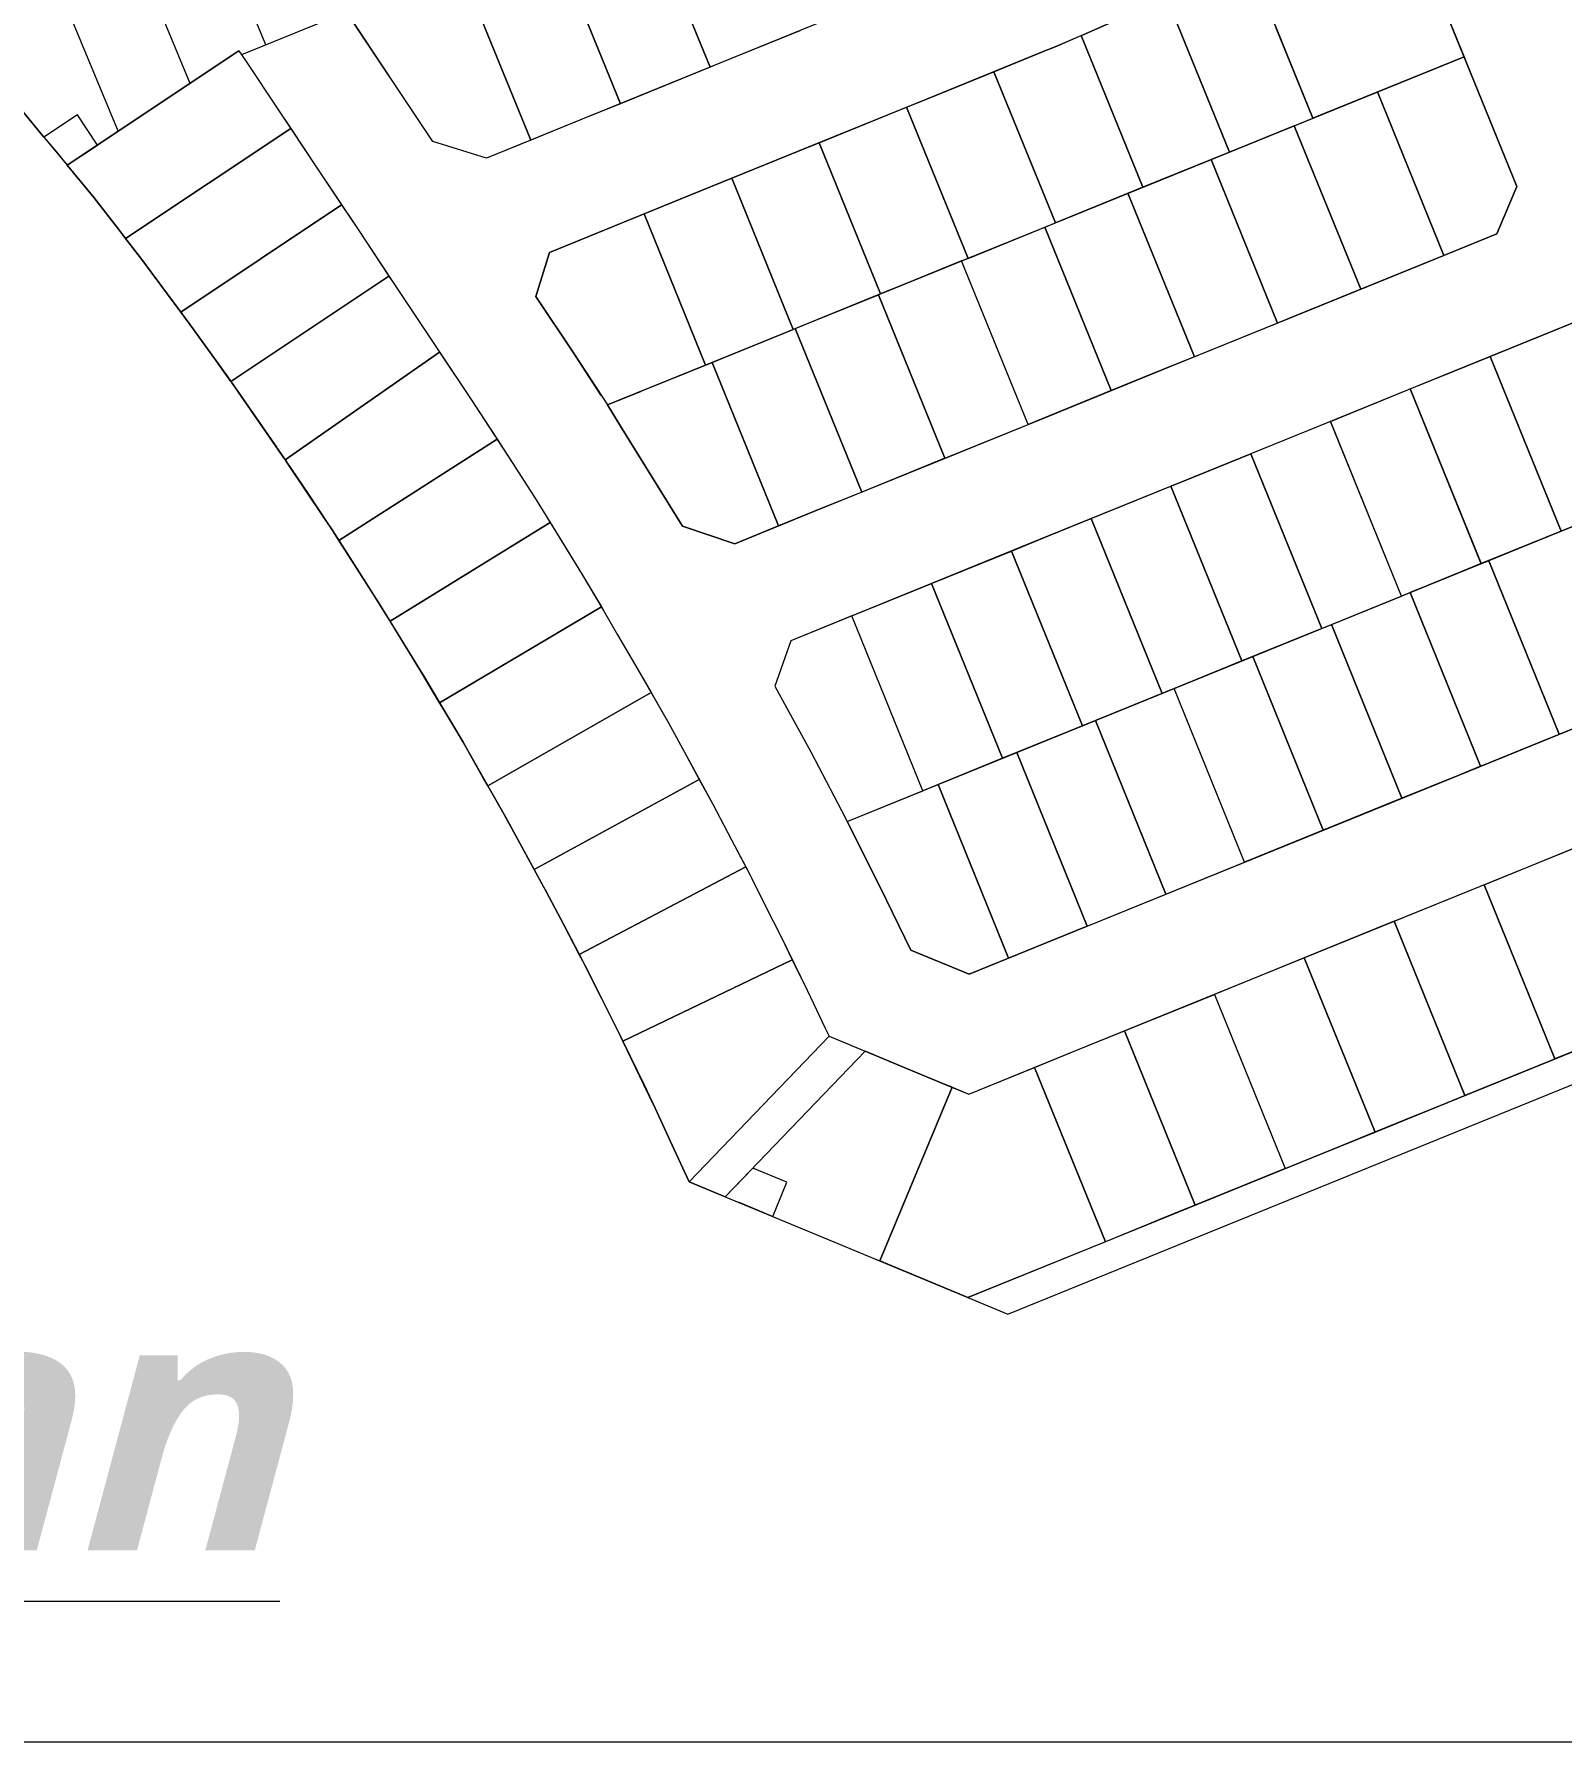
# Model space of a CAD drawing. Header units: millimetres. Extents: x -12746 to 1016489, y -409013 to 338495.
# Drawn here: x 363804 to 615677, y -409013 to -127490 of the extents above; entities that cross this region are included whole.
import ezdxf

# ---------------------------------------------------------------- set-up
doc = ezdxf.new("R2010")
doc.units = ezdxf.units.MM
doc.layers.add('A-DETL', color=90, linetype='Continuous', lineweight=9)
doc.layers.add('G-ANNO-TEXT', color=231, linetype='Continuous', lineweight=9)
doc.styles.add('Lucida Sans Unicode_B_I', font='', dxfattribs={"height": 42000})
doc.styles.get('Lucida Sans Unicode_B_I').set_extended_font_data('Lucida Sans Unicode', italic=True, bold=True)

msp = doc.modelspace()

# ---------------------------------------------------------------- linework, layer by layer
at = {"layer": 'A-DETL'}
for p, q in [((402020.8, -129250.1), (390183.2, -100598.4)), ((402020.8, -129250.1), (390183.2, -100598.4)), ((599973.4, -132223.5), (588240.4, -103356.5)), ((389507.6, -135626.9), (377213.7, -105870.7)), ((475242.2, -132949.1), (464145.2, -105654.8)), ((464145.2, -105654.8), (475241.8, -132948.1)), ((475241.8, -132948.1), (464145.2, -105654.8)), ((364244.1, -111143), (377628.5, -143538.4)), ((449392.2, -111750.1), (460454.5, -138958.8)), ((460454.5, -138958.8), (449392.2, -111750.1)), ((449392.2, -111750.1), (460455.4, -138961)), ((563407.8, -113737.5), (574626.3, -141338.5)), ((574626.3, -141338.5), (563407.8, -113737.5)), ((445668.5, -144972.9), (434639.3, -117845.4)), ((434639.3, -117845.4), (445667.2, -144969.7)), ((445667.2, -144969.7), (434639.3, -117845.4)), ((593527, -116363.5), (599559, -131204.5)), ((415294.4, -123853.5), (397991.8, -130888.2)), ((429508.4, -145193.5), (415294.4, -123853.5)), ((415294.4, -123853.5), (422401.4, -134523.5)), ((498344.4, -123556.5), (476852.4, -132293.5)), ((560862.8, -146932.8), (550372.3, -121123)), ((560862.8, -146932.8), (550372.3, -121123)), ((550372.3, -121123), (560862.8, -146932.8)), ((429508.4, -145193.5), (416330.8, -125409.6)), ((540962.4, -125756.5), (536731.4, -127590.5)), ((536731.4, -127590.5), (540962.4, -125756.5)), ((574626.3, -141338.5), (568594.2, -126497.6)), ((490028.9, -126936.9), (476852.4, -132293.5)), ((532500.4, -129425.5), (531023.4, -130025.5)), ((531023.4, -130025.5), (532500.4, -129425.5)), ((536731.4, -127590.5), (532500.4, -129425.5)), ((532500.4, -129425.5), (536415.1, -127727.7)), ((536415.1, -127727.7), (536731.4, -127590.5)), ((536415.1, -127727.7), (546580.6, -152737.8)), ((536415.1, -127727.7), (546580.6, -152737.8)), ((546580.6, -152737.8), (536415.1, -127727.7)), ((365423.5, -144455.5), (354071.4, -130724.5)), ((354073.4, -130722.5), (365426.3, -144458.8)), ((397571.4, -130256.5), (369265.3, -149108.3)), ((369267.7, -149106.7), (397571.4, -130256.5)), ((397571.4, -130256.5), (398627.6, -131842.7)), ((398627.6, -131842.7), (404065.4, -140005.5)), ((398627.6, -131842.7), (404065.4, -140005.5)), ((476852.4, -132293.5), (455360.4, -141029.5)), ((463970.6, -186315), (599559, -131204.5)), ((476852.4, -132293.5), (475241.8, -132948.1)), ((530712.4, -130151.5), (511073.4, -138136.5)), ((522046.9, -133674.8), (530712.4, -130151.5)), ((531023.4, -130025.5), (530712.4, -130151.5)), ((530712.4, -130151.5), (531023.4, -130025.5)), ((599559, -131204.5), (574626.3, -141338.5)), ((585273.9, -137010.8), (599559.2, -131204.5)), ((599559.2, -131204.5), (599973.4, -132223.5)), ((608260.4, -152602.5), (599973.4, -132223.5)), ((599973.4, -132223.5), (608260.4, -152602.5)), ((475241.8, -132948.1), (460454.5, -138958.8)), ((511073.4, -138136.5), (522046.9, -133674.8)), ((522046.9, -133674.8), (532175.1, -158593)), ((532175.1, -158593), (522046.9, -133674.8)), ((532175.1, -158593), (522046.9, -133674.8)), ((574626.3, -141338.5), (585273.9, -137010.8)), ((596230.7, -163966.8), (585273.9, -137010.8)), ((596230.7, -163966.8), (585273.9, -137010.8)), ((585273.9, -137010.8), (596230.7, -163966.8)), ((404065.4, -140005.5), (410293.4, -149355.5)), ((404065.4, -140005.5), (406101.2, -143061.9)), ((460454.5, -138958.8), (455360.4, -141029.5)), ((511073.4, -138136.5), (491433.4, -146119.5)), ((493236.5, -145386.6), (507641.9, -139531.3)), ((507641.9, -139531.3), (511073.4, -138136.5)), ((517769.5, -164448.2), (507641.9, -139531.3)), ((507641.9, -139531.3), (517769.5, -164448.2)), ((507641.9, -139531.3), (517769.5, -164448.2)), ((370932.9, -140788.4), (365423.5, -144455.5)), ((370932.9, -140788.4), (365423.5, -144455.5)), ((370932.9, -140788.4), (365423.5, -144455.5)), ((370932.9, -140788.4), (365423.5, -144455.5)), ((370932.9, -140788.4), (365423.5, -144455.5)), ((374258.7, -145782.7), (370932.9, -140788.4)), ((374258.7, -145782.7), (370932.9, -140788.4)), ((374258.7, -145782.7), (370932.9, -140788.4)), ((374258.7, -145782.7), (370932.9, -140788.4)), ((377628.5, -143538.4), (374258.7, -145782.7)), ((378875.3, -161197.1), (406101.2, -143061.9)), ((378875.3, -161197.1), (406101.2, -143061.9)), ((406101.2, -143061.9), (378877.6, -161195.5)), ((406101.2, -143061.9), (410293.4, -149355.5)), ((455360.4, -141029.5), (438393.4, -147926.5)), ((455360.4, -141029.5), (445667.2, -144969.7)), ((557850.2, -148157.2), (571562.1, -142584)), ((571562.1, -142584.2), (560862.8, -146932.8)), ((571562.1, -142584.2), (574626.3, -141338.5)), ((571562.1, -142584.2), (574626.3, -141338.5)), ((571562.1, -142584), (582518.9, -169540.2)), ((582518.9, -169540.2), (571562.1, -142584.2)), ((582518.9, -169540.1), (571562.1, -142584.2)), ((365423.5, -144455.5), (367365.4, -146805)), ((365423.5, -144455.5), (367365.4, -146805)), ((365423.5, -144455.5), (367363.2, -146806.8)), ((365426.3, -144458.8), (369268.4, -149107.5)), ((369265.3, -149108.3), (374258.7, -145782.7)), ((369265.3, -149108.3), (374258.7, -145782.7)), ((369265.3, -149108.3), (374258.7, -145782.7)), ((438393.4, -147926.5), (429508.4, -145193.5)), ((438393.4, -147926.5), (429508.4, -145193.5)), ((445667.2, -144969.7), (438393.4, -147926.5)), ((491433.4, -146119.5), (471793.4, -154103.5)), ((478831.2, -151242.5), (491433.4, -146119.5)), ((491433.4, -146119.5), (493236.5, -145386.6)), ((493236.5, -145386.6), (503364, -170303.4)), ((493236.5, -145386.6), (503364, -170303.4)), ((503364, -170303.4), (493236.5, -145386.6)), ((367363.2, -146806.8), (369265.3, -149108.3)), ((367365.4, -146805), (368190.2, -147803)), ((367365.4, -146805), (369265.3, -149108.3)), ((368190.2, -147803), (369265.3, -149108.3)), ((373690.4, -154456.5), (369267.7, -149106.7)), ((369268.4, -149107.5), (373690.4, -154456.5)), ((544138.4, -153730.5), (557850.2, -148157.2)), ((560862.8, -146932.8), (546580.6, -152737.8)), ((568807.2, -175113.6), (557850.2, -148157.2)), ((557850.2, -148157.2), (568807, -175113.3)), ((568807, -175113.3), (557850.2, -148157.2)), ((410293.4, -149355.5), (417087.4, -159555.5)), ((410293.4, -149355.5), (414487.9, -155652.8)), ((471793.4, -154103.5), (478831.2, -151242.5)), ((478831.2, -151242.5), (488958.5, -176158.6)), ((488958.5, -176158.6), (478831.2, -151242.5)), ((488958.5, -176158.6), (478831.2, -151242.5)), ((377694.4, -159658.5), (373690.4, -154456.5)), ((373690.4, -154456.5), (377694.4, -159658.5)), ((471793.4, -154103.5), (448747.4, -163472.5)), ((464379.7, -157117.4), (471793.4, -154103.5)), ((530426.6, -159303.7), (544138.4, -153730.5)), ((546580.6, -152737.8), (532175.1, -158593)), ((555095.5, -180687.3), (544138.4, -153730.5)), ((555095.5, -180687.3), (544138.4, -153730.5)), ((544138.4, -153730.5), (555095.5, -180687.3)), ((604960.4, -160418.5), (608260.4, -152602.5)), ((608260.4, -152602.5), (604960.4, -160418.5)), ((387979.2, -173309.7), (414487.9, -155652.8)), ((414487.9, -155652.8), (387979.2, -173309.7)), ((387979.2, -173309.7), (414487.9, -155652.8)), ((414487.9, -155652.8), (417087.4, -159555.5)), ((448747.4, -163472.5), (464379.7, -157117.4)), ((474506.6, -182032.6), (464379.7, -157117.4)), ((464379.7, -157117.4), (474506.6, -182032.6)), ((464379.7, -157117.4), (474506.6, -182032.6)), ((378877.6, -161195.5), (377694.4, -159658.5)), ((377694.4, -159658.5), (378127.8, -160221.5)), ((378127.8, -160221.5), (381698.4, -164859.5)), ((417087.4, -159555.5), (423014.4, -168454.5)), ((417087.4, -159555.5), (422307.2, -167392.7)), ((516714.7, -164876.9), (530426.6, -159303.7)), ((517769.5, -164448.2), (532175.1, -158593)), ((541383.8, -186260.9), (530426.6, -159303.7)), ((530426.6, -159303.7), (541383.8, -186260.9)), ((541383.8, -186260.9), (530426.6, -159303.7)), ((590676.4, -166224.5), (604960.4, -160418.5)), ((604960.4, -160418.5), (596230.7, -163966.8)), ((381696.4, -164861.5), (378875.3, -161197.1)), ((383099.4, -166749.5), (381696.4, -164861.5)), ((381698.4, -164859.5), (383101.4, -166747.5)), ((448747.4, -163472.5), (446515.4, -170725.5)), ((446515.4, -170725.5), (448747.4, -163472.5)), ((516714.7, -164876.9), (503002.9, -170450.2)), ((517769.5, -164448.2), (503364, -170303.4)), ((527672, -191834.2), (516714.7, -164876.9)), ((527672, -191834.2), (516714.7, -164876.9)), ((527672, -191834.2), (516714.7, -164876.9)), ((596230.7, -163966.8), (590676.4, -166224.5)), ((385613.4, -170128.5), (383099.4, -166749.5)), ((383101.4, -166747.5), (385615.4, -170126.5)), ((422307.2, -167392.7), (396237.3, -184756.1)), ((396237.3, -184756.1), (422307.2, -167392.7)), ((422307.2, -167392.7), (396237.3, -184756.1)), ((422307.2, -167392.7), (423014.4, -168454.5)), ((423014.4, -168454.5), (430566.4, -179792.5)), ((423014.4, -168454.5), (430566.4, -179792.5)), ((571035.4, -174207.5), (590676.4, -166224.5)), ((590676.4, -166224.5), (582518.9, -169540.1)), ((387979.2, -173309.7), (385613.4, -170128.5)), ((385615.4, -170126.5), (386751.9, -171654.7)), ((386751.9, -171654.7), (389532.4, -175393.5)), ((446515.4, -170725.5), (452815.4, -180182.5)), ((452815.4, -180182.5), (446515.4, -170725.5)), ((503364, -170303.4), (488958.5, -176158.6)), ((489291, -176023.4), (503002.9, -170450.2)), ((503002.9, -170450.2), (513960.2, -197407.6)), ((513960.2, -197407.6), (503002.9, -170450.2)), ((503002.9, -170450.2), (513960.2, -197407.6)), ((582518.9, -169540.2), (571035.4, -174207.5)), ((389530.4, -175395.5), (387979.2, -173309.7)), ((551395.4, -182191.5), (571035.4, -174207.5)), ((571035.4, -174207.5), (568807, -175113.3)), ((619973.4, -174069.5), (597740.4, -183106.5)), ((393526.4, -180965.5), (389530.4, -175395.5)), ((389532.4, -175393.5), (393528.4, -180963.5)), ((474506.6, -182032.6), (488958.5, -176158.6)), ((475579.2, -181596.6), (489291, -176023.4)), ((500248.5, -202981), (489291, -176023.4)), ((500248.5, -202981), (489291, -176023.4)), ((489291, -176023.4), (500248.5, -202981)), ((568807, -175113.3), (555095.5, -180687.3)), ((603843.7, -180625.7), (618306.2, -174747.1)), ((430659.1, -179931.8), (405203.2, -197641.1)), ((405203.2, -197641.1), (430659.1, -179931.8)), ((430659.1, -179931.8), (405203.2, -197641.1)), ((430566.4, -179792.5), (435735.4, -187552.5)), ((430659.1, -179931.8), (435735.4, -187552.5)), ((396237.3, -184756.1), (393526.4, -180965.5)), ((393528.4, -180963.5), (395392.2, -183569.7)), ((452815.4, -180182.5), (458318.4, -188612.4)), ((457290.4, -187037.5), (452815.4, -180182.5)), ((474506.6, -182032.6), (458318.4, -188612.4)), ((463970.6, -186315), (475579.2, -181596.6)), ((486536.6, -208554.1), (475579.2, -181596.6)), ((475579.2, -181596.6), (486536.6, -208554.1)), ((486536.5, -208554), (475579.2, -181596.6)), ((531755.4, -190174.5), (551395.4, -182191.5)), ((551395.4, -182191.5), (541383.8, -186260.9)), ((555095.5, -180687.3), (551395.4, -182191.5)), ((597740.4, -183106.5), (603843.7, -180625.7)), ((615555.9, -209436.4), (603841.8, -180621)), ((603843.7, -180625.7), (615555.8, -209436.2)), ((615555.8, -209436.2), (603843.7, -180625.7)), ((395392.2, -183569.7), (396315.4, -184860.5)), ((405203.2, -197641.1), (396313.4, -184862.5)), ((396315.4, -184860.5), (403806.2, -195628.1)), ((597740.4, -183106.5), (575506.4, -192144.5)), ((590688.9, -185972.9), (597740.4, -183106.5)), ((435735.4, -187552.5), (442716.4, -198256.5)), ((435735.4, -187552.5), (440121.7, -194278.1)), ((458318.4, -188612.4), (463970.6, -186315)), ((462715.2, -186825.3), (458318.4, -188612.4)), ((458318.4, -188612.4), (462715.2, -186825.3)), ((458318.4, -188612.4), (460500.4, -192107.5)), ((460500.4, -192107.5), (458318.4, -188612.4)), ((463921, -186335.2), (462715.2, -186825.3)), ((462715.2, -186825.3), (463921, -186335.2)), ((541383.8, -186260.9), (527672, -191834.2)), ((577534.2, -191320.2), (590688.9, -185972.9)), ((602401.3, -214784), (590687.2, -185968.6)), ((590688.9, -185972.9), (602400.8, -214782.8)), ((602400.8, -214782.8), (590688.9, -185972.9)), ((512115.4, -198157.5), (531755.4, -190174.5)), ((577534.2, -191320.2), (575506.4, -192144.5)), ((589246.7, -220131.6), (577532.6, -191316.2)), ((589245.9, -220129.5), (577534.2, -191320.2)), ((589245.9, -220129.5), (577534.2, -191320.2)), ((460500.4, -192107.5), (470698.4, -208586.5)), ((470698.4, -208586.5), (460500.4, -192107.5)), ((513960.2, -197407.6), (527672, -191834.2)), ((575506.4, -192144.5), (553273.4, -201181.5)), ((575506.4, -192144.5), (564379.4, -196667.2)), ((403925.9, -195800.2), (405322.4, -197807.5)), ((414055.5, -210990.1), (440121.7, -194278.1)), ((440121.7, -194278.1), (414055.5, -210990.1)), ((414055.5, -210990.1), (440121.7, -194278.1)), ((440121.7, -194278.1), (442716.4, -198256.5)), ((553273.4, -201181.5), (564379.4, -196667.2)), ((576092.2, -225479.3), (564378.1, -196663.9)), ((564379.4, -196667.2), (576090.9, -225476.2)), ((564379.4, -196667.2), (576090.9, -225476.2)), ((409006.4, -203343.5), (405320.4, -197809.5)), ((405322.4, -197807.5), (409008.4, -203341.5)), ((442716.4, -198256.5), (446561.4, -204253.5)), ((442716.4, -198256.5), (446561.4, -204253.5)), ((492475.4, -206140.5), (512115.4, -198157.5)), ((513960.2, -197407.6), (500248.5, -202981)), ((553273.4, -201181.5), (531039.4, -210218.5)), ((538069.7, -207361), (551224.6, -202014.2)), ((562937.6, -230826.9), (551223.5, -202011.5)), ((551224.6, -202014.2), (553273.4, -201181.5)), ((551224.6, -202014.2), (562935.9, -230822.9)), ((562935.9, -230822.9), (551224.6, -202014.2)), ((412920.4, -209219.5), (409006.4, -203343.5)), ((409008.4, -203341.5), (412208.7, -208146.1)), ((446561.4, -204253.5), (448160.4, -206844.5)), ((446561.4, -204253.5), (448160.4, -206844.5)), ((500248.5, -202981), (492475.4, -206140.5)), ((412208.7, -208146.1), (412922.4, -209217.5)), ((422489, -224275), (448871.1, -207996.3)), ((448871.1, -207996.3), (422489, -224275)), ((448871.1, -207996.3), (422489, -224275)), ((448160.4, -206844.5), (454043.4, -216378.5)), ((448160.4, -206844.5), (448871.1, -207996.3)), ((448871.1, -207996.3), (454043.4, -216378.5)), ((479318.4, -211487.5), (492475.4, -206140.5)), ((492475.4, -206140.5), (486536.5, -208554)), ((497849.4, -257276.5), (624367.4, -205854.8)), ((531039.4, -210218.5), (538069.7, -207361)), ((549783, -236174.5), (538068.9, -207359.1)), ((538069.7, -207361), (549781, -236169.5)), ((549781, -236169.5), (538069.7, -207361)), ((624367.4, -205854.8), (615555.8, -209436.2)), ((414055.5, -210990.1), (412920.4, -209219.5)), ((412922.4, -209217.5), (416622.4, -214988.5)), ((416620.4, -214990.5), (414055.5, -210990.1)), ((470698.4, -208586.5), (479318.4, -211487.5)), ((479318.4, -211487.5), (470698.4, -208586.5)), ((486536.6, -208554.1), (479318.4, -211487.5)), ((531039.4, -210218.5), (508806.4, -219255.5)), ((524914.8, -212707.9), (531039.4, -210218.5)), ((615555.8, -209436.2), (602400.8, -214782.8)), ((615555.9, -209436.4), (603615.9, -214289)), ((616585.6, -209017.6), (615555.8, -209436.2)), ((511760, -218054.9), (524914.8, -212707.9)), ((536628.4, -241522.1), (524914.3, -212706.7)), ((524914.8, -212707.9), (536626, -241516.2)), ((536626, -241516.2), (524914.8, -212707.9)), ((420320.4, -220760.5), (416620.4, -214990.5)), ((416622.4, -214988.5), (420271.8, -220679.7)), ((454043.4, -216378.5), (457678.4, -222506.5)), ((454043.4, -216378.5), (457319.7, -221901.8)), ((602400.8, -214782.8), (589245.9, -220129.5)), ((603615.9, -214289), (590646.2, -219560.4)), ((615253.6, -242916.5), (603613.2, -214282.4)), ((615253.2, -242915.5), (603615.9, -214289)), ((603615.9, -214289), (615253.2, -242915.5)), ((508806.4, -219255.5), (488566.4, -227482.5)), ((498605.2, -223402), (508806.4, -219255.5)), ((508806.4, -219255.5), (511760, -218054.9)), ((523473.8, -246869.8), (511759.8, -218054.4)), ((511760, -218054.9), (523471, -246862.9)), ((523471, -246862.9), (511760, -218054.9)), ((577676.5, -224831.7), (590646.2, -219560.4)), ((602284.3, -248188.8), (590643.9, -219554.7)), ((590646.2, -219560.4), (602284.3, -248188.8)), ((590646.2, -219560.4), (602284.3, -248188.8)), ((421187.4, -222165.5), (420320.4, -220760.5)), ((420322.4, -220758.5), (421189.4, -222163.5)), ((422489, -224275), (421187.4, -222165.5)), ((421189.4, -222163.5), (427521.4, -232425.5)), ((430656.5, -237715.9), (457319.7, -221901.8)), ((457319.7, -221901.8), (430656.6, -237715.9)), ((457319.7, -221901.8), (430656.6, -237715.9)), ((457319.7, -221901.8), (457678.4, -222506.5)), ((576090.9, -225476.2), (589245.9, -220129.5)), ((427519.4, -232427.5), (422489, -224275)), ((457678.4, -222506.5), (460006.4, -226495.5)), ((457678.4, -222506.5), (460006.4, -226495.5)), ((498605.2, -223402), (488566.4, -227482.5)), ((510316.1, -252209.6), (498605.2, -223402)), ((510319.3, -252217.4), (498605.2, -223402)), ((510316.1, -252209.6), (498605.2, -223402)), ((564706.9, -230103.1), (577676.5, -224831.7)), ((589315, -253461.1), (577674.6, -224827)), ((589315, -253461.2), (577676.5, -224831.7)), ((577676.5, -224831.7), (589315, -253461.1)), ((460006.4, -226495.5), (463733.4, -232881.5)), ((460006.4, -226495.5), (463733.4, -232881.5)), ((488566.4, -227482.5), (485928.4, -234982.5)), ((488566.4, -227482.5), (485928.4, -234982.5)), ((576090.9, -225476.2), (562935.9, -230822.9)), ((562935.9, -230822.9), (549781, -236169.5)), ((551737.2, -235374.5), (564706.9, -230103.1)), ((576345.7, -258733.4), (564705.3, -230099.3)), ((564706.9, -230103.1), (576345.7, -258733.4)), ((576345.7, -258733.4), (564706.9, -230103.1)), ((430656.6, -237715.9), (427519.4, -232427.5)), ((427521.4, -232425.5), (428003.3, -233237.9)), ((428003.3, -233237.9), (431018.4, -238320.5)), ((463733.4, -232881.5), (468367.4, -241012.5)), ((463733.4, -232881.5), (465533.6, -236040.3)), ((465533.6, -236040.3), (438600.1, -251388.2)), ((438600.1, -251388.2), (465533.6, -236040.3)), ((465533.6, -236040.3), (438600.1, -251388.2)), ((465533.6, -236040.3), (468367.4, -241012.5)), ((485928.4, -234982.5), (487850.4, -238495.5)), ((485928.4, -234982.5), (487850.4, -238495.5)), ((549781, -236169.5), (536626, -241516.2)), ((551737.2, -235374.5), (538767.5, -240645.8)), ((563376.4, -264005.6), (551736, -235371.6)), ((563376.4, -264005.7), (551737.2, -235374.5)), ((563376.4, -264005.7), (551737.2, -235374.5)), ((431016.4, -238322.5), (430656.5, -237715.9)), ((432806.4, -241340.5), (431016.4, -238322.5)), ((431018.4, -238320.5), (432808.4, -241338.5)), ((487850.4, -238495.5), (491832.4, -245811.5)), ((487850.4, -238495.5), (491832.4, -245811.5)), ((434513.4, -244217.5), (432806.4, -241340.5)), ((432808.4, -241338.5), (434515.4, -244215.5)), ((468367.4, -241012.5), (471334.4, -246450.5)), ((468367.4, -241012.5), (471334.4, -246450.5)), ((536626, -241516.2), (523471, -246862.9)), ((538767.5, -240645.8), (525797.8, -245917.2)), ((550407.1, -269278), (538766.7, -240643.9)), ((550407, -269277.8), (538767.5, -240645.8)), ((538767.5, -240645.8), (550407, -269277.8)), ((598856.4, -249582.5), (621089.4, -240542.5)), ((615253.2, -242915.5), (621089.4, -240542.5)), ((437907.4, -250172.5), (434513.4, -244217.5)), ((434515.4, -244215.5), (434791.1, -244699.3)), ((434791.1, -244699.3), (437909.4, -250170.5)), ((602284.3, -248188.8), (615253.2, -242915.5)), ((471334.4, -246450.5), (475693.4, -254438.5)), ((471334.4, -246450.5), (473458.3, -250342.8)), ((491832.4, -245811.5), (496905.4, -255477.5)), ((491832.4, -245811.5), (496905.4, -255477.5)), ((523471, -246862.9), (510316.1, -252209.6)), ((512828.1, -251188.6), (525797.8, -245917.2)), ((524332.4, -338494.5), (747785.4, -247656.5)), ((524334.4, -338492.5), (747787.4, -247654.5)), ((537437.8, -274550.3), (525797.4, -245916.3)), ((525797.8, -245917.2), (537437.7, -274550)), ((525797.8, -245917.2), (537437.7, -274550)), ((438600.1, -251388.2), (437907.4, -250172.5)), ((437909.4, -250170.5), (441303.4, -256126.5)), ((473458.3, -250342.8), (446247.2, -265182.1)), ((446247.2, -265182.1), (473458.3, -250342.8)), ((473458.3, -250342.8), (446247.2, -265182.1)), ((473458.3, -250342.8), (475693.4, -254438.5)), ((532157.4, -276696.5), (598856.4, -249582.5)), ((598856.4, -249582.5), (589315, -253461.2)), ((602284.3, -248188.8), (598856.4, -249582.5)), ((441301.4, -256128.5), (438600.1, -251388.2)), ((497849.4, -257276.5), (512828.1, -251188.6)), ((497849.4, -257276.5), (510316.1, -252209.6)), ((524468.5, -279822.6), (512828.1, -251188.6)), ((524468.5, -279822.6), (512828.1, -251188.6)), ((512828.1, -251188.6), (524468.5, -279822.6)), ((443871.4, -260839.5), (441301.4, -256128.5)), ((441303.4, -256126.5), (441526.4, -256535.3)), ((475693.4, -254438.5), (478760.4, -260284.5)), ((475693.4, -254438.5), (478760.4, -260284.5)), ((496905.4, -255477.5), (497849.4, -257276.5)), ((496905.4, -255477.5), (497849.4, -257276.5)), ((589315, -253461.1), (576345.7, -258733.4)), ((441526.4, -256535.3), (443873.4, -260837.5)), ((497849.4, -257276.5), (503351.4, -268202.5)), ((503351.4, -268202.5), (497849.4, -257276.5)), ((576345.7, -258733.4), (563376.4, -264005.7)), ((602260.4, -267953.5), (624492.4, -258912.5)), ((443873.4, -260837.5), (448074, -268526.9)), ((446247.2, -265182.1), (443877.4, -260836.5)), ((478760.4, -260284.5), (481828.4, -266129.5)), ((478760.4, -260284.5), (481123.3, -264786.2)), ((602855.5, -267711.5), (617676.8, -261684.2)), ((550407, -269277.8), (563376.4, -264005.7)), ((448243.4, -268842.5), (446247.2, -265182.1)), ((481123.3, -264786.2), (453673.6, -279191.7)), ((453673.6, -279191.7), (481123.3, -264786.2)), ((481123.3, -264786.2), (453673.6, -279191.7)), ((481123.3, -264786.2), (481828.4, -266129.5)), ((481828.4, -266129.5), (482118.4, -266705.5)), ((481828.4, -266129.5), (482118.4, -266705.5)), ((482118.4, -266705.5), (484389.4, -271225.5)), ((482118.4, -266705.5), (484389.4, -271225.5)), ((448074, -268526.9), (448245.4, -268840.5)), ((451067.4, -274225.5), (448243.4, -268842.5)), ((448245.4, -268840.5), (451069.4, -274223.5)), ((503351.4, -268202.5), (508366.4, -278488.5)), ((508366.4, -278488.5), (503351.4, -268202.5)), ((535561.4, -295067.5), (602260.4, -267953.5)), ((537437.7, -274550), (550407, -269277.8)), ((588033.4, -273736.9), (602260.4, -267953.5)), ((602260.4, -267953.5), (602855.5, -267711.5)), ((602855.5, -267711.5), (614529.4, -296429.6)), ((614529.4, -296429.6), (602855.5, -267711.5)), ((602855.5, -267711.5), (614529.7, -296430.2)), ((484389.4, -271225.5), (486951.4, -276321.5)), ((484389.4, -271225.5), (486951.4, -276321.5)), ((453673.6, -279191.7), (451067.4, -274225.5)), ((451069.4, -274223.5), (454254.4, -280292.5)), ((537437.7, -274550), (532157.4, -276696.5)), ((588033.4, -273736.9), (573211.3, -279762.3)), ((599707.3, -302455), (588033.4, -273736.9)), ((588033.4, -273736.9), (599707.5, -302455.5)), ((599707.3, -302455), (588033.4, -273736.9)), ((486951.4, -276321.5), (491234.4, -285105.5)), ((486951.4, -276321.5), (488785.5, -280083.2)), ((508366.4, -278488.5), (517958.4, -282469.5)), ((517958.4, -282469.5), (508366.4, -278488.5)), ((517958.4, -282469.5), (532157.4, -276696.5)), ((532157.4, -276696.5), (524468.5, -279822.6)), ((454252.4, -280294.5), (453673.6, -279191.7)), ((454418.4, -280624.5), (454252.4, -280294.5)), ((454254.4, -280292.5), (454420.4, -280622.5)), ((457331.4, -286419.5), (454418.4, -280624.5)), ((454420.4, -280622.5), (454609.7, -280999.2)), ((454609.7, -280999.2), (457333.4, -286417.5)), ((488785.5, -280083.2), (460877.9, -293516.9)), ((488785.5, -280083.2), (460877.9, -293516.9)), ((460877.9, -293516.9), (488785.5, -280083.2)), ((488785.5, -280083.2), (491234.4, -285105.5)), ((524468.5, -279822.6), (517958.4, -282469.5)), ((573211.3, -279762.3), (558389.2, -285787.7)), ((584885.2, -308480.3), (573211.3, -279762.3)), ((573211.3, -279762.3), (584885.2, -308480.3)), ((573211.3, -279762.3), (584885.4, -308480.7)), ((460409.4, -292543.5), (457331.4, -286419.5)), ((457333.4, -286417.5), (460411.4, -292541.5)), ((491234.4, -285105.5), (492274.4, -287282.5)), ((491234.4, -285105.5), (492274.4, -287282.5)), ((543567.1, -291813.1), (558389.2, -285787.7)), ((558389.2, -285787.7), (570063.1, -314505.7)), ((558389.2, -285787.7), (570063.2, -314505.9)), ((558389.2, -285787.7), (570063.1, -314505.7)), ((492274.4, -287282.5), (494241.4, -291353.5)), ((492274.4, -287282.5), (494241.4, -291353.5)), ((613934.4, -296671.5), (636167.4, -287632.5)), ((460877.9, -293516.9), (460409.4, -292543.5)), ((460411.4, -292541.5), (460881.4, -293518)), ((494860.4, -292696.5), (471778.7, -316681.2)), ((494860.4, -292696.5), (471779, -316680.8)), ((471779.4, -316681.5), (494860.4, -292696.5)), ((494241.4, -291353.5), (494860.4, -292696.5)), ((494241.4, -291353.5), (494860.4, -292696.5)), ((494860.4, -292696.5), (508188.4, -298227.5)), ((494860.4, -292696.5), (500811, -295165.9)), ((535561.4, -295067.5), (543567.1, -291813.1)), ((543567.1, -291813.1), (555241, -320531.2)), ((543567.1, -291813.1), (555241, -320531.2)), ((555241, -320531.1), (543567.1, -291813.1)), ((629351.3, -290403.6), (614529.4, -296429.6)), ((464348.4, -300726.5), (460877.9, -293516.9)), ((460881.4, -293518), (464350.4, -300724.5)), ((500811, -295165.9), (477729.3, -319150.6)), ((500811, -295165.9), (477729.3, -319150.6)), ((500811, -295165.9), (477729.3, -319150.6)), ((508188.4, -298227.5), (500811, -295165.9)), ((517886.4, -302252.5), (535561.4, -295067.5)), ((528745, -297838.4), (535561.4, -295067.5)), ((618447.6, -294837.8), (613932.4, -296673.5)), ((513730.4, -300527.5), (508188.4, -298227.5)), ((508188.4, -298227.5), (513730.4, -300527.5)), ((517886.4, -302252.5), (528745, -297838.4)), ((540418.9, -326556.4), (528745, -297838.4)), ((528745, -297838.4), (540418.9, -326556.4)), ((528745, -297838.4), (540418.9, -326556.4)), ((547235.4, -323785.5), (613934.4, -296671.5)), ((613934.4, -296671.5), (599707.3, -302455)), ((613932.4, -296673.5), (609443.4, -298498.5)), ((614529.4, -296429.6), (613934.4, -296671.5)), ((466196.4, -304564.5), (464348.4, -300726.5)), ((464350.4, -300724.5), (466198.4, -304562.5)), ((503249.8, -329741.6), (515132.5, -301109.5)), ((515132.5, -301109.5), (503249.8, -329741.6)), ((503249.8, -329741.6), (515132.5, -301109.5)), ((515132.5, -301109.5), (513730.4, -300527.5)), ((513730.4, -300527.5), (517886.4, -302252.5)), ((515132.5, -301109.5), (517886.4, -302252.5)), ((604936.5, -300330.4), (596473.5, -303770.8)), ((605442.9, -300124.6), (604936.5, -300330.4)), ((609443.4, -298498.5), (605442.9, -300124.6)), ((584885.2, -308480.3), (599707.3, -302455)), ((596473.5, -303770.8), (592438.2, -305411.1)), ((468987.4, -310623.5), (466196.4, -304564.5)), ((466198.4, -304562.5), (468989.4, -310621.5)), ((591699.4, -305711.5), (583494.5, -309046.9)), ((592438.2, -305411.1), (591699.4, -305711.5)), ((570063.1, -314505.7), (584885.2, -308480.3)), ((583494.5, -309046.9), (579433.5, -310697.7)), ((471779, -316680.8), (468987.4, -310623.5)), ((468989.4, -310621.5), (471779.4, -316681.5)), ((579433.5, -310697.7), (569466.4, -314749.5)), ((482271.7, -314430.5), (477729.3, -319150.6)), ((487906.6, -316766.7), (482271.7, -314430.5)), ((570063.1, -314505.7), (555241, -320531.1)), ((569466.4, -314749.5), (566428.7, -315984.2)), ((477729.3, -319150.6), (471779.4, -316681.5)), ((471779.4, -316681.5), (477731.2, -319148.6)), ((485570.4, -322401.6), (487906.6, -316766.7)), ((566428.8, -315984.3), (554786.6, -320717)), ((477729.3, -319150.6), (496305.4, -326859.5)), ((477729.3, -319150.6), (485570.4, -322401.6)), ((477731.2, -319148.6), (496307.4, -326857.5)), ((485539.9, -322392), (479905.8, -320053.9)), ((555241, -320531.2), (547235.4, -323785.5)), ((554786.6, -320717), (553424, -321270.9)), ((549228.4, -322976.5), (547233.4, -323787.5)), ((553424, -321270.9), (549228.4, -322976.5)), ((517764.4, -335765.5), (547235.4, -323785.5)), ((540418.9, -326556.4), (517764.4, -335765.5)), ((540419.3, -326557.4), (533495.5, -329371.9)), ((547235.4, -323785.5), (540418.9, -326556.4)), ((547233.4, -323787.5), (540419.3, -326557.4)), ((496305.4, -326859.5), (501847.4, -329159.5)), ((496305.4, -326859.5), (501847.4, -329159.5)), ((496307.4, -326857.5), (501849.4, -329157.5)), ((501847.4, -329159.5), (503249.8, -329741.6)), ((501847.4, -329159.5), (517764.4, -335765.5)), ((501849.4, -329157.5), (503251.8, -329739.6)), ((533495.5, -329371.9), (517762.4, -335767.5)), ((517764.4, -335765.5), (503249.8, -329741.6)), ((503251.8, -329739.6), (517764.4, -335765.5)), ((517762.4, -335767.5), (524332.4, -338494.5)), ((517764.4, -335765.5), (524334.4, -338492.5)), ((122561, -409012.6), (1005561, -409012.6))]:
    msp.add_line(p, q, dxfattribs=at)

# ---------------------------------------------------------------- texts
at = {"layer": 'G-ANNO-TEXT', "color": 7, "insert": (170251.3, -335430.5), "char_height": 42000, "width": 290411.297, "attachment_point": 1, "style": 'Lucida Sans Unicode_B_I'}
msp.add_mtext('\\LKey Plan', dxfattribs=at)

doc.saveas('drawing.dxf')
